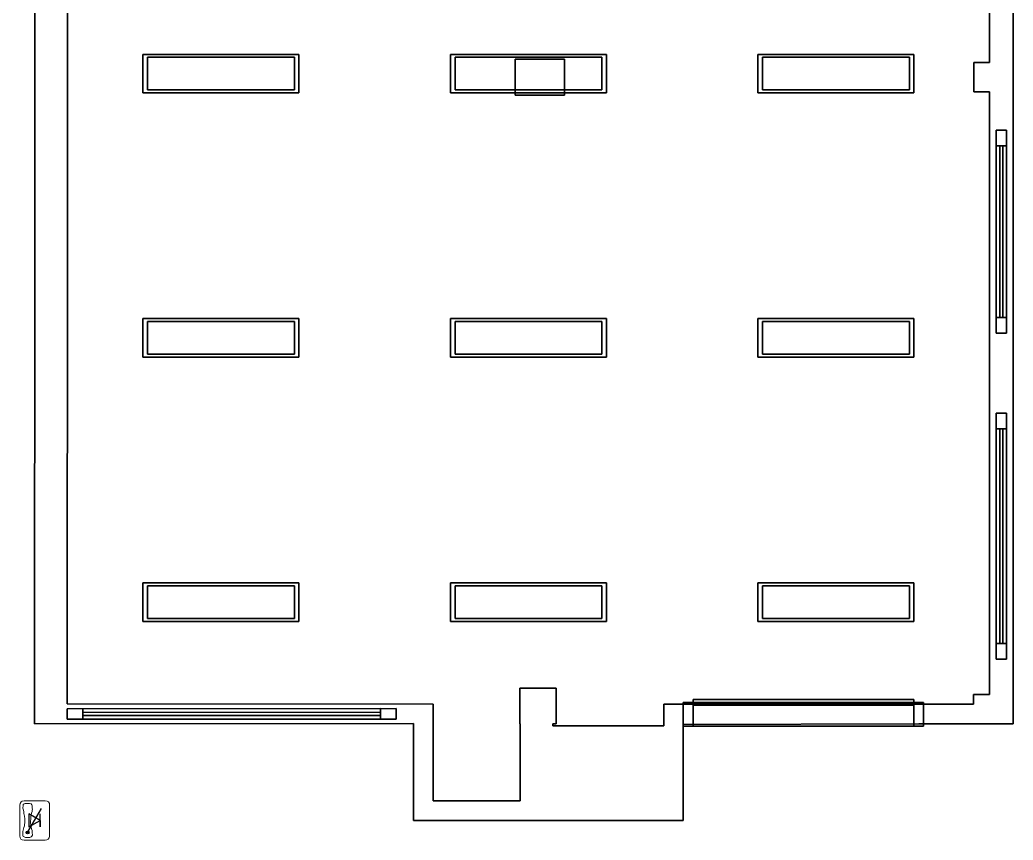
# Model space of a CAD drawing. Header units: metres. Extents: x -0.1 to 64.1, y -0.2 to 39.7.
# Drawn here: x -0.11 to 7.5, y -0.15 to 6.14 of the extents above; entities that cross this region are included whole.
import ezdxf

# ---------------------------------------------------------------- set-up
doc = ezdxf.new("R2010")
doc.units = ezdxf.units.M
doc.header["$LTSCALE"] = 0.2
doc.linetypes.add('ACAD_ISO02W100', pattern=[15, 12, -3])
for name, color, linetype in [('Comunicacion', 1, 'Continuous'), ('conexiones', 7, 'ACAD_ISO02W100'), ('Fases', 7, 'Continuous')]:
    doc.layers.add(name, color=color, linetype=linetype)
for name, color, linetype, true_color in [('DLX_APERT', 7, 'Continuous', 0x969696), ('DLX_CONT', 7, 'Continuous', 0x969696), ('DLX_LUM', 7, 'Continuous', 0xffd400), ('DLX_ROOF', 7, 'Continuous', 0x7f7f7f)]:
    doc.layers.add(name, color=color, linetype=linetype, true_color=true_color)
doc.layers.add('Muebles', color=9, linetype='Continuous', lineweight=5)

# ---------------------------------------------------------------- blocks, each defined once
blk = doc.blocks.new('Fase')
at = {"layer": 'Fases'}
blk.add_line((-0.0535, -0.0922), (0.0535, 0.0922), dxfattribs=at)
blk = doc.blocks.new('Neutro')
at = {"layer": 'Fases'}
h = blk.add_hatch(dxfattribs=at)
h.set_pattern_fill('ANGLE', color=256)
h.set_pattern_definition([(0, (-26.865, -1.6355), (0, 6.985), [5.08, -1.905]), (90, (-26.865, -1.6355), (-6.985, 4e-16), [5.08, -1.905])])
h.paths.add_polyline_path([(-0.0645, -0.0922, 1), (-0.0424, -0.0922, 1)])
blk.add_circle((-0.0535, -0.0922), 0.0111, dxfattribs=at)
blk.add_blockref('Fase', (0, 0), dxfattribs=at)
blk = doc.blocks.new('Tierra')
at = {"layer": 'Fases'}
for p, q in [((-0.0535, -0.0922), (0.0535, 0.0922)), ((-0.0582, -0.0922), (-0.0487, -0.0922))]:
    blk.add_line(p, q, dxfattribs=at)
blk = doc.blocks.new('telefono')
at = {"layer": 'Muebles', "linetype": 'Continuous'}
for p, q in [((-0.1107, 0.1309), (-0.1127, 0.118)), ((-0.1127, 0.118), (-0.1124, -0.118)), ((-0.1037, 0.1415), (-0.1107, 0.1309)), ((-0.0942, 0.149), (-0.1037, 0.1415)), ((-0.0798, 0.1501), (-0.0942, 0.149)), ((-0.0888, 0.093), (-0.0886, 0.1146)), ((-0.0879, 0.0865), (-0.0888, 0.093)), ((-0.0886, 0.1146), (-0.0871, 0.1219)), ((-0.086, 0.0778), (-0.0879, 0.0865)), ((-0.0871, 0.1219), (-0.0808, 0.1268)), ((-0.0833, 0.0666), (-0.086, 0.0778)), ((-0.0808, 0.1268), (-0.0713, 0.1303)), ((0.0807, 0.1502), (-0.0798, 0.1501)), ((-0.0798, 0.1501), (-0.0798, 0.1501)), ((-0.0713, 0.1303), (-0.0552, 0.1307)), ((-0.0552, 0.1307), (-0.04, 0.1295)), ((-0.04, 0.1295), (-0.027, 0.1274)), ((-0.027, 0.1274), (-0.0205, 0.1203)), ((-0.0205, 0.1203), (-0.0179, 0.1132)), ((-0.0186, 0.0778), (-0.0192, 0.0682)), ((-0.0164, 0.0867), (-0.0186, 0.0778)), ((-0.0179, 0.1132), (-0.0174, 0.0931)), ((-0.0174, 0.0931), (-0.0174, 0.0931)), ((-0.0174, 0.0931), (-0.0164, 0.0867)), ((0.0953, 0.1473), (0.0807, 0.1502)), ((0.1066, 0.142), (0.0953, 0.1473)), ((0.1133, 0.1309), (0.1066, 0.142)), ((0.1145, 0.1165), (0.1133, 0.1309)), ((0.1148, -0.1195), (0.1145, 0.1165)), ((-0.0814, 0.0537), (-0.0833, 0.0666)), ((-0.0787, 0.0426), (-0.0814, 0.0537)), ((-0.0769, 0.0338), (-0.0787, 0.0426)), ((-0.0767, 0.0258), (-0.0769, 0.0338)), ((-0.0757, 0.0194), (-0.0767, 0.0258)), ((-0.075, -0.0127), (-0.0757, 0.0194)), ((-0.0299, 0.0157), (-0.0301, -0.0099)), ((-0.0284, 0.023), (-0.0299, 0.0157)), ((-0.0279, 0.0326), (-0.0284, 0.023)), ((-0.025, 0.0431), (-0.0279, 0.0326)), ((-0.0228, 0.056), (-0.025, 0.0431)), ((-0.0192, 0.0682), (-0.0228, 0.056)), ((-0.0891, -0.0853), (-0.0862, -0.0748)), ((-0.0862, -0.0748), (-0.0857, -0.0651)), ((-0.0857, -0.0651), (-0.0819, -0.053)), ((-0.0819, -0.053), (-0.0783, -0.0409)), ((-0.0783, -0.0409), (-0.0769, -0.0296)), ((-0.0769, -0.0296), (-0.0748, -0.0207)), ((-0.0748, -0.0207), (-0.075, -0.0127)), ((-0.0301, -0.0099), (-0.0306, -0.0196)), ((-0.0306, -0.0196), (-0.0296, -0.03)), ((-0.0296, -0.03), (-0.0284, -0.0404)), ((-0.0284, -0.0404), (-0.0258, -0.0516)), ((-0.0258, -0.0516), (-0.0239, -0.0644)), ((-0.0239, -0.0644), (-0.0196, -0.0763)), ((-0.1124, -0.118), (-0.1112, -0.1324)), ((-0.1112, -0.1324), (-0.1062, -0.1427)), ((-0.1062, -0.1427), (-0.0956, -0.1497)), ((-0.0956, -0.1497), (-0.0803, -0.1509)), ((-0.0903, -0.1046), (-0.089, -0.0933)), ((-0.0893, -0.115), (-0.0903, -0.1046)), ((-0.0866, -0.1222), (-0.0893, -0.115)), ((-0.089, -0.0933), (-0.0891, -0.0853)), ((-0.0809, -0.1268), (-0.0866, -0.1222)), ((-0.0688, -0.1306), (-0.0809, -0.1268)), ((-0.0803, -0.1509), (0.0803, -0.1509)), ((-0.0535, -0.1318), (-0.0688, -0.1306)), ((-0.0374, -0.1314), (-0.0535, -0.1318)), ((-0.0271, -0.1263), (-0.0374, -0.1314)), ((-0.0208, -0.1213), (-0.0271, -0.1263)), ((-0.017, -0.1132), (-0.0208, -0.1213)), ((-0.0196, -0.0763), (-0.0177, -0.0851)), ((-0.0177, -0.0851), (-0.0175, -0.0931)), ((-0.0175, -0.0931), (-0.017, -0.1132)), ((0.0803, -0.1509), (0.0947, -0.1497)), ((0.0947, -0.1497), (0.105, -0.1446)), ((0.105, -0.1446), (0.112, -0.134)), ((0.112, -0.134), (0.1148, -0.1195))]:
    blk.add_line(p, q, dxfattribs=at)
blk = doc.blocks.new('Datos')
at = {"layer": 'Comunicacion'}
for p, q in [((-0.0433, 0.05), (-0.0433, -0.05)), ((0.0433, 0), (-0.0433, 0.05)), ((-0.0433, 0.05), (-0.0433, -0.05)), ((-0.0433, -0.05), (0.0433, 0)), ((0.0433, -0.05), (0.0433, 0.05)), ((0.0433, 0), (0.0433, -0.05)), ((0.0433, -0.05), (0.0433, -0.05))]:
    blk.add_line(p, q, dxfattribs=at)

msp = doc.modelspace()

# ---------------------------------------------------------------- linework, layer by layer
at = {"layer": 'DLX_APERT'}
for points in [[(7.4467, 5.2901, 0), (7.3667, 5.2901, 0)], [(7.3667, 5.2901, 0), (7.3667, 3.7348, 0)], [(7.4467, 5.2901, 0), (7.3667, 5.2901, 0)], [(7.3667, 5.2901, 0), (7.3667, 5.2901, 0)], [(7.3667, 5.2901, 0), (7.4467, 5.2901, 0)], [(7.3667, 3.7348, 0), (7.3667, 5.2901, 0)], [(7.3667, 5.2901, 0), (7.4467, 5.2901, 0)], [(7.3667, 3.7348, 0), (7.3667, 5.2901, 0)], [(7.3667, 5.2901, 0), (7.3667, 5.2901, 0)], [(7.3667, 5.2901, 0), (7.3667, 3.7348, 0)], [(7.4467, 3.7348, 0), (7.4467, 5.2901, 0)], [(7.4467, 5.2901, 0), (7.4467, 5.2901, 0)], [(7.4467, 5.2901, 0), (7.4467, 3.7348, 0)], [(7.4467, 3.7348, 0), (7.4467, 5.2901, 0)], [(7.4467, 5.2901, 0), (7.4467, 5.2901, 0)], [(7.4467, 5.2901, 0), (7.4467, 3.7348, 0)], [(7.3667, 3.8548, 0), (7.3667, 5.1701, 0)], [(7.3667, 5.1701, 0), (7.3667, 5.1701, 0)], [(7.3667, 5.1701, 0), (7.3667, 3.8548, 0)], [(7.3667, 3.8548, 0), (7.3667, 5.1701, 0)], [(7.3667, 5.1701, 0), (7.3942, 5.1701, 0)], [(7.3942, 5.1701, 0), (7.3667, 5.1701, 0)], [(7.3667, 5.1701, 0), (7.3667, 5.1701, 0)], [(7.3667, 5.1701, 0), (7.3942, 5.1701, 0)], [(7.3942, 5.1701, 0), (7.3667, 5.1701, 0)], [(7.3667, 5.1701, 0), (7.3667, 3.8548, 0)], [(7.3942, 5.1701, 0), (7.3942, 3.8548, 0)], [(7.3942, 3.8548, 0), (7.3942, 5.1701, 0)], [(7.3942, 5.1701, 0), (7.4192, 5.1701, 0)], [(7.3942, 5.1701, 0), (7.3942, 5.1701, 0)], [(7.3942, 5.1701, 0), (7.3942, 5.1701, 0)], [(7.3942, 5.1701, 0), (7.4192, 5.1701, 0)], [(7.4192, 5.1701, 0), (7.3942, 5.1701, 0)], [(7.3942, 3.8548, 0), (7.3942, 5.1701, 0)], [(7.3942, 5.1701, 0), (7.3942, 3.8548, 0)], [(7.4192, 5.1701, 0), (7.3942, 5.1701, 0)], [(7.4192, 5.1701, 0), (7.3942, 5.1701, 0)], [(7.3942, 5.1701, 0), (7.3942, 3.8548, 0)], [(7.3942, 3.8548, 0), (7.3942, 5.1701, 0)], [(7.3942, 5.1701, 0), (7.3942, 5.1701, 0)], [(7.3942, 5.1701, 0), (7.3942, 3.8548, 0)], [(7.4192, 5.1701, 0), (7.3942, 5.1701, 0)], [(7.3942, 5.1701, 0), (7.3942, 5.1701, 0)], [(7.3942, 5.1701, 0), (7.4192, 5.1701, 0)], [(7.3942, 3.8548, 0), (7.3942, 5.1701, 0)], [(7.3942, 5.1701, 0), (7.4192, 5.1701, 0)], [(7.4192, 3.8548, 0), (7.4192, 5.1701, 0)], [(7.4192, 5.1701, 0), (7.4467, 5.1701, 0)], [(7.4192, 5.1701, 0), (7.4192, 5.1701, 0)], [(7.4192, 5.1701, 0), (7.4467, 5.1701, 0)], [(7.4467, 5.1701, 0), (7.4192, 5.1701, 0)], [(7.4192, 5.1701, 0), (7.4192, 3.8548, 0)], [(7.4467, 5.1701, 0), (7.4192, 5.1701, 0)], [(7.4192, 5.1701, 0), (7.4192, 3.8548, 0)], [(7.4192, 5.1701, 0), (7.4192, 5.1701, 0)], [(7.4192, 3.8548, 0), (7.4192, 5.1701, 0)], [(7.4192, 3.8548, 0), (7.4192, 5.1701, 0)], [(7.4192, 5.1701, 0), (7.4192, 5.1701, 0)], [(7.4192, 5.1701, 0), (7.4192, 3.8548, 0)], [(7.4192, 3.8548, 0), (7.4192, 5.1701, 0)], [(7.4192, 5.1701, 0), (7.4192, 5.1701, 0)], [(7.4192, 5.1701, 0), (7.4192, 3.8548, 0)], [(7.4467, 3.8548, 0), (7.4467, 5.1701, 0)], [(7.4467, 5.1701, 0), (7.4467, 5.1701, 0)], [(7.4467, 5.1701, 0), (7.4467, 3.8548, 0)], [(7.4467, 5.1701, 0), (7.4467, 3.8548, 0)], [(7.4467, 5.1701, 0), (7.4467, 5.1701, 0)], [(7.4467, 3.8548, 0), (7.4467, 5.1701, 0)], [(7.3667, 3.8548, 0), (7.3667, 3.8548, 0)], [(7.3942, 3.8548, 0), (7.3667, 3.8548, 0)], [(7.3667, 3.8548, 0), (7.3942, 3.8548, 0)], [(7.3942, 3.8548, 0), (7.3667, 3.8548, 0)], [(7.3667, 3.8548, 0), (7.3667, 3.8548, 0)], [(7.3667, 3.8548, 0), (7.3942, 3.8548, 0)], [(7.4192, 3.8548, 0), (7.3942, 3.8548, 0)], [(7.3942, 3.8548, 0), (7.4192, 3.8548, 0)], [(7.3942, 3.8548, 0), (7.3942, 3.8548, 0)], [(7.3942, 3.8548, 0), (7.3942, 3.8548, 0)], [(7.3942, 3.8548, 0), (7.4192, 3.8548, 0)], [(7.4192, 3.8548, 0), (7.3942, 3.8548, 0)], [(7.3942, 3.8548, 0), (7.4192, 3.8548, 0)], [(7.3942, 3.8548, 0), (7.3942, 3.8548, 0)], [(7.4192, 3.8548, 0), (7.3942, 3.8548, 0)], [(7.4192, 3.8548, 0), (7.3942, 3.8548, 0)], [(7.3942, 3.8548, 0), (7.3942, 3.8548, 0)], [(7.3942, 3.8548, 0), (7.4192, 3.8548, 0)], [(7.4467, 3.8548, 0), (7.4192, 3.8548, 0)], [(7.4192, 3.8548, 0), (7.4192, 3.8548, 0)], [(7.4192, 3.8548, 0), (7.4467, 3.8548, 0)], [(7.4467, 3.8548, 0), (7.4192, 3.8548, 0)], [(7.4192, 3.8548, 0), (7.4467, 3.8548, 0)], [(7.4192, 3.8548, 0), (7.4192, 3.8548, 0)], [(7.4192, 3.8548, 0), (7.4192, 3.8548, 0)], [(7.4192, 3.8548, 0), (7.4192, 3.8548, 0)], [(7.4467, 3.8548, 0), (7.4467, 3.8548, 0)], [(7.4467, 3.8548, 0), (7.4467, 3.8548, 0)], [(7.3667, 3.7348, 0), (7.4467, 3.7348, 0)], [(7.4467, 3.7348, 0), (7.3667, 3.7348, 0)], [(7.4467, 3.7348, 0), (7.3667, 3.7348, 0)], [(7.3667, 3.7348, 0), (7.3667, 3.7348, 0)], [(7.3667, 3.7348, 0), (7.4467, 3.7348, 0)], [(7.3667, 3.7348, 0), (7.3667, 3.7348, 0)], [(7.4467, 3.7348, 0), (7.4467, 3.7348, 0)], [(7.4467, 3.7348, 0), (7.4467, 3.7348, 0)], [(7.4468, 3.1224, 0), (7.3668, 3.1224, 0)], [(7.3668, 3.1224, 0), (7.3668, 1.2372, 0)], [(7.4468, 3.1224, 0), (7.3668, 3.1224, 0)], [(7.3668, 3.1224, 0), (7.3668, 3.1224, 0)], [(7.3668, 3.1224, 0), (7.4468, 3.1224, 0)], [(7.3668, 1.2372, 0), (7.3668, 3.1224, 0)], [(7.3668, 3.1224, 0), (7.4468, 3.1224, 0)], [(7.3668, 1.2372, 0), (7.3668, 3.1224, 0)], [(7.3668, 3.1224, 0), (7.3668, 3.1224, 0)], [(7.3668, 3.1224, 0), (7.3668, 1.2372, 0)], [(7.4468, 1.2372, 0), (7.4468, 3.1224, 0)], [(7.4468, 3.1224, 0), (7.4468, 3.1224, 0)], [(7.4468, 3.1224, 0), (7.4468, 1.2372, 0)], [(7.4468, 1.2372, 0), (7.4468, 3.1224, 0)], [(7.4468, 3.1224, 0), (7.4468, 3.1224, 0)], [(7.4468, 3.1224, 0), (7.4468, 1.2372, 0)], [(7.3668, 1.3572, 0), (7.3668, 3.0024, 0)], [(7.3668, 3.0024, 0), (7.3668, 3.0024, 0)], [(7.3668, 3.0024, 0), (7.3668, 1.3572, 0)], [(7.3668, 1.3572, 0), (7.3668, 3.0024, 0)], [(7.3668, 3.0024, 0), (7.3943, 3.0024, 0)], [(7.3943, 3.0024, 0), (7.3668, 3.0024, 0)], [(7.3668, 3.0024, 0), (7.3668, 3.0024, 0)], [(7.3668, 3.0024, 0), (7.3943, 3.0024, 0)], [(7.3943, 3.0024, 0), (7.3668, 3.0024, 0)], [(7.3668, 3.0024, 0), (7.3668, 1.3572, 0)], [(7.3943, 3.0024, 0), (7.3943, 1.3572, 0)], [(7.3943, 1.3572, 0), (7.3943, 3.0024, 0)], [(7.3943, 3.0024, 0), (7.4193, 3.0024, 0)], [(7.3943, 3.0024, 0), (7.3943, 3.0024, 0)], [(7.3943, 3.0024, 0), (7.3943, 3.0024, 0)], [(7.3943, 3.0024, 0), (7.4193, 3.0024, 0)], [(7.4193, 3.0024, 0), (7.3943, 3.0024, 0)], [(7.3943, 1.3572, 0), (7.3943, 3.0024, 0)], [(7.3943, 3.0024, 0), (7.3943, 1.3572, 0)], [(7.4193, 3.0024, 0), (7.3943, 3.0024, 0)], [(7.4193, 3.0024, 0), (7.3943, 3.0024, 0)], [(7.3943, 3.0024, 0), (7.3943, 1.3572, 0)], [(7.3943, 1.3572, 0), (7.3943, 3.0024, 0)], [(7.3943, 3.0024, 0), (7.3943, 3.0024, 0)], [(7.3943, 3.0024, 0), (7.3943, 1.3572, 0)], [(7.4193, 3.0024, 0), (7.3943, 3.0024, 0)], [(7.3943, 3.0024, 0), (7.3943, 3.0024, 0)], [(7.3943, 3.0024, 0), (7.4193, 3.0024, 0)], [(7.3943, 1.3572, 0), (7.3943, 3.0024, 0)], [(7.3943, 3.0024, 0), (7.4193, 3.0024, 0)], [(7.4193, 1.3572, 0), (7.4193, 3.0024, 0)], [(7.4193, 3.0024, 0), (7.4468, 3.0024, 0)], [(7.4193, 3.0024, 0), (7.4193, 3.0024, 0)], [(7.4193, 3.0024, 0), (7.4468, 3.0024, 0)], [(7.4468, 3.0024, 0), (7.4193, 3.0024, 0)], [(7.4193, 3.0024, 0), (7.4193, 1.3572, 0)], [(7.4468, 3.0024, 0), (7.4193, 3.0024, 0)], [(7.4193, 3.0024, 0), (7.4193, 1.3572, 0)], [(7.4193, 3.0024, 0), (7.4193, 3.0024, 0)], [(7.4193, 1.3572, 0), (7.4193, 3.0024, 0)], [(7.4193, 1.3572, 0), (7.4193, 3.0024, 0)], [(7.4193, 3.0024, 0), (7.4193, 3.0024, 0)], [(7.4193, 3.0024, 0), (7.4193, 1.3572, 0)], [(7.4193, 1.3572, 0), (7.4193, 3.0024, 0)], [(7.4193, 3.0024, 0), (7.4193, 3.0024, 0)], [(7.4193, 3.0024, 0), (7.4193, 1.3572, 0)], [(7.4468, 1.3572, 0), (7.4468, 3.0024, 0)], [(7.4468, 3.0024, 0), (7.4468, 3.0024, 0)], [(7.4468, 3.0024, 0), (7.4468, 1.3572, 0)], [(7.4468, 3.0024, 0), (7.4468, 1.3572, 0)], [(7.4468, 3.0024, 0), (7.4468, 3.0024, 0)], [(7.4468, 1.3572, 0), (7.4468, 3.0024, 0)], [(7.3668, 1.3572, 0), (7.3668, 1.3572, 0)], [(7.3943, 1.3572, 0), (7.3668, 1.3572, 0)], [(7.3668, 1.3572, 0), (7.3943, 1.3572, 0)], [(7.3943, 1.3572, 0), (7.3668, 1.3572, 0)], [(7.3668, 1.3572, 0), (7.3668, 1.3572, 0)], [(7.3668, 1.3572, 0), (7.3943, 1.3572, 0)], [(7.4193, 1.3572, 0), (7.3943, 1.3572, 0)], [(7.3943, 1.3572, 0), (7.4193, 1.3572, 0)], [(7.3943, 1.3572, 0), (7.3943, 1.3572, 0)], [(7.3943, 1.3572, 0), (7.3943, 1.3572, 0)], [(7.3943, 1.3572, 0), (7.4193, 1.3572, 0)], [(7.4193, 1.3572, 0), (7.3943, 1.3572, 0)], [(7.3943, 1.3572, 0), (7.4193, 1.3572, 0)], [(7.3943, 1.3572, 0), (7.3943, 1.3572, 0)], [(7.4193, 1.3572, 0), (7.3943, 1.3572, 0)], [(7.4193, 1.3572, 0), (7.3943, 1.3572, 0)], [(7.3943, 1.3572, 0), (7.3943, 1.3572, 0)], [(7.3943, 1.3572, 0), (7.4193, 1.3572, 0)], [(7.4468, 1.3572, 0), (7.4193, 1.3572, 0)], [(7.4193, 1.3572, 0), (7.4193, 1.3572, 0)], [(7.4193, 1.3572, 0), (7.4468, 1.3572, 0)], [(7.4468, 1.3572, 0), (7.4193, 1.3572, 0)], [(7.4193, 1.3572, 0), (7.4468, 1.3572, 0)], [(7.4193, 1.3572, 0), (7.4193, 1.3572, 0)], [(7.4193, 1.3572, 0), (7.4193, 1.3572, 0)], [(7.4193, 1.3572, 0), (7.4193, 1.3572, 0)], [(7.4468, 1.3572, 0), (7.4468, 1.3572, 0)], [(7.4468, 1.3572, 0), (7.4468, 1.3572, 0)], [(7.3668, 1.2372, 0), (7.4468, 1.2372, 0)], [(7.4468, 1.2372, 0), (7.3668, 1.2372, 0)], [(7.4468, 1.2372, 0), (7.3668, 1.2372, 0)], [(7.3668, 1.2372, 0), (7.3668, 1.2372, 0)], [(7.3668, 1.2372, 0), (7.4468, 1.2372, 0)], [(7.3668, 1.2372, 0), (7.3668, 1.2372, 0)], [(7.4468, 1.2372, 0), (7.4468, 1.2372, 0)], [(7.4468, 1.2372, 0), (7.4468, 1.2372, 0)], [(6.7355, 0.9276, 0), (5.0447, 0.9275, 0)], [(6.7355, 0.9276, 0), (5.0447, 0.9275, 0)], [(5.0447, 0.9275, 0), (6.7355, 0.9276, 0)], [(5.0447, 0.9275, 0), (6.7355, 0.9276, 0)], [(5.0447, 0.9275, 0), (5.0447, 0.905, 0)], [(5.0447, 0.9275, 0), (5.0447, 0.9275, 0)], [(5.0447, 0.905, 0), (5.0447, 0.9275, 0)], [(5.0447, 0.9275, 0), (5.0447, 0.9275, 0)], [(5.0447, 0.9275, 0), (5.0447, 0.905, 0)], [(5.0447, 0.905, 0), (5.0447, 0.9275, 0)], [(6.7355, 0.9051, 0), (6.7355, 0.9276, 0)], [(6.7355, 0.9051, 0), (6.7355, 0.9276, 0)], [(6.7355, 0.9276, 0), (6.7355, 0.9276, 0)], [(6.7355, 0.9276, 0), (6.7355, 0.9051, 0)], [(6.7355, 0.9276, 0), (6.7355, 0.9276, 0)], [(6.7355, 0.9276, 0), (6.7355, 0.9051, 0)], [(2.7709, 0.8571, 0), (0.2501, 0.8559, 0)], [(0.2501, 0.8559, 0), (2.7709, 0.8571, 0)], [(0.2501, 0.8559, 0), (2.7709, 0.8571, 0)], [(2.7709, 0.8571, 0), (0.2501, 0.8559, 0)], [(0.2501, 0.8559, 0), (0.2501, 0.7759, 0)], [(0.2501, 0.7759, 0), (0.2501, 0.8559, 0)], [(0.2501, 0.7759, 0), (0.2501, 0.8559, 0)], [(0.2501, 0.8559, 0), (0.2501, 0.8559, 0)], [(0.2501, 0.8559, 0), (0.2501, 0.7759, 0)], [(0.2501, 0.8559, 0), (0.2501, 0.8559, 0)], [(0.3701, 0.856, 0), (2.6509, 0.8571, 0)], [(2.6509, 0.8571, 0), (0.3701, 0.856, 0)], [(0.3701, 0.856, 0), (2.6509, 0.8571, 0)], [(2.6509, 0.8571, 0), (0.3701, 0.856, 0)], [(0.3701, 0.856, 0), (0.3701, 0.856, 0)], [(0.3701, 0.8285, 0), (0.3701, 0.856, 0)], [(0.3701, 0.856, 0), (0.3701, 0.8285, 0)], [(0.3701, 0.8285, 0), (0.3701, 0.856, 0)], [(0.3701, 0.856, 0), (0.3701, 0.856, 0)], [(0.3701, 0.856, 0), (0.3701, 0.8285, 0)], [(2.6509, 0.8571, 0), (2.6509, 0.8571, 0)], [(2.6509, 0.8571, 0), (2.6509, 0.8296, 0)], [(2.6509, 0.8296, 0), (2.6509, 0.8571, 0)], [(2.6509, 0.8571, 0), (2.6509, 0.8571, 0)], [(2.6509, 0.8571, 0), (2.6509, 0.8296, 0)], [(2.6509, 0.8296, 0), (2.6509, 0.8571, 0)], [(2.7709, 0.7771, 0), (2.7709, 0.8571, 0)], [(2.7709, 0.7771, 0), (2.7709, 0.8571, 0)], [(2.7709, 0.8571, 0), (2.7709, 0.8571, 0)], [(2.7709, 0.8571, 0), (2.7709, 0.7771, 0)], [(2.7709, 0.8571, 0), (2.7709, 0.7771, 0)], [(2.7709, 0.8571, 0), (2.7709, 0.8571, 0)], [(6.8105, 0.9051, 0), (4.9697, 0.905, 0)], [(4.9697, 0.905, 0), (6.8105, 0.9051, 0)], [(4.9697, 0.905, 0), (4.9697, 0.7233, 0)], [(4.9697, 0.905, 0), (4.9697, 0.905, 0)], [(4.9697, 0.905, 0), (4.9697, 0.7233, 0)], [(4.9697, 0.7233, 0), (4.9697, 0.905, 0)], [(4.9697, 0.7233, 0), (4.9697, 0.905, 0)], [(4.9697, 0.905, 0), (5.0447, 0.905, 0)], [(5.0447, 0.905, 0), (4.9697, 0.905, 0)], [(4.9697, 0.905, 0), (4.9697, 0.905, 0)], [(6.7355, 0.9051, 0), (5.0447, 0.905, 0)], [(5.0447, 0.905, 0), (6.7355, 0.9051, 0)], [(5.0447, 0.905, 0), (6.7355, 0.9051, 0)], [(6.7355, 0.9051, 0), (5.0447, 0.905, 0)], [(5.0447, 0.905, 0), (5.0447, 0.8825, 0)], [(5.0447, 0.905, 0), (5.0447, 0.905, 0)], [(5.0447, 0.8825, 0), (5.0447, 0.905, 0)], [(5.0447, 0.8825, 0), (5.0447, 0.905, 0)], [(5.0447, 0.905, 0), (5.0447, 0.905, 0)], [(5.0447, 0.905, 0), (5.0447, 0.8825, 0)], [(5.0447, 0.905, 0), (5.0447, 0.905, 0)], [(5.0447, 0.8825, 0), (5.0447, 0.905, 0)], [(5.0447, 0.905, 0), (5.0447, 0.8825, 0)], [(5.0447, 0.905, 0), (5.0447, 0.905, 0)], [(5.0447, 0.905, 0), (5.0447, 0.8825, 0)], [(5.0447, 0.8825, 0), (5.0447, 0.905, 0)], [(5.0447, 0.8825, 0), (6.7355, 0.8826, 0)], [(6.7355, 0.8826, 0), (5.0447, 0.8825, 0)], [(6.7355, 0.8826, 0), (5.0447, 0.8825, 0)], [(6.7355, 0.8826, 0), (5.0447, 0.8825, 0)], [(5.0447, 0.8825, 0), (6.7355, 0.8826, 0)], [(5.0447, 0.8825, 0), (6.7355, 0.8826, 0)], [(5.0447, 0.8825, 0), (5.0447, 0.7233, 0)], [(5.0447, 0.7233, 0), (5.0447, 0.8825, 0)], [(5.0447, 0.8825, 0), (5.0447, 0.8825, 0)], [(5.0447, 0.8825, 0), (5.0447, 0.7233, 0)], [(5.0447, 0.7233, 0), (5.0447, 0.8825, 0)], [(5.0447, 0.8825, 0), (5.0447, 0.8825, 0)], [(5.0447, 0.8825, 0), (5.0447, 0.8825, 0)], [(5.0447, 0.8825, 0), (5.0447, 0.8825, 0)], [(6.7355, 0.8826, 0), (6.7355, 0.9051, 0)], [(6.7355, 0.9051, 0), (6.8105, 0.9051, 0)], [(6.7355, 0.9051, 0), (6.7355, 0.9051, 0)], [(6.8105, 0.9051, 0), (6.7355, 0.9051, 0)], [(6.7355, 0.9051, 0), (6.7355, 0.8826, 0)], [(6.7355, 0.8826, 0), (6.7355, 0.9051, 0)], [(6.7355, 0.9051, 0), (6.7355, 0.9051, 0)], [(6.7355, 0.9051, 0), (6.7355, 0.8826, 0)], [(6.7355, 0.9051, 0), (6.7355, 0.9051, 0)], [(6.7355, 0.9051, 0), (6.7355, 0.8826, 0)], [(6.7355, 0.9051, 0), (6.7355, 0.9051, 0)], [(6.7355, 0.9051, 0), (6.7355, 0.8826, 0)], [(6.7355, 0.8826, 0), (6.7355, 0.9051, 0)], [(6.7355, 0.8826, 0), (6.7355, 0.9051, 0)], [(6.7355, 0.7234, 0), (6.7355, 0.8826, 0)], [(6.7355, 0.8826, 0), (6.7355, 0.7234, 0)], [(6.7355, 0.8826, 0), (6.7355, 0.8826, 0)], [(6.7355, 0.8826, 0), (6.7355, 0.7234, 0)], [(6.7355, 0.7234, 0), (6.7355, 0.8826, 0)], [(6.7355, 0.8826, 0), (6.7355, 0.8826, 0)], [(6.7355, 0.8826, 0), (6.7355, 0.8826, 0)], [(6.7355, 0.8826, 0), (6.7355, 0.8826, 0)], [(6.8105, 0.7234, 0), (6.8105, 0.9051, 0)], [(6.8105, 0.9051, 0), (6.8105, 0.9051, 0)], [(6.8105, 0.9051, 0), (6.8105, 0.7234, 0)], [(6.8105, 0.7234, 0), (6.8105, 0.9051, 0)], [(6.8105, 0.9051, 0), (6.8105, 0.7234, 0)], [(6.8105, 0.9051, 0), (6.8105, 0.9051, 0)], [(0.2501, 0.7759, 0), (2.7709, 0.7771, 0)], [(2.7709, 0.7771, 0), (0.2501, 0.7759, 0)], [(0.2501, 0.7759, 0), (2.7709, 0.7771, 0)], [(2.7709, 0.7771, 0), (0.2501, 0.7759, 0)], [(0.2501, 0.7759, 0), (0.2501, 0.7759, 0)], [(0.2501, 0.7759, 0), (0.2501, 0.7759, 0)], [(2.6509, 0.8296, 0), (0.3701, 0.8285, 0)], [(0.3701, 0.8285, 0), (2.6509, 0.8296, 0)], [(0.3701, 0.8285, 0), (2.6509, 0.8296, 0)], [(2.6509, 0.8296, 0), (0.3701, 0.8285, 0)], [(2.6509, 0.8296, 0), (0.3701, 0.8285, 0)], [(0.3701, 0.8285, 0), (2.6509, 0.8296, 0)], [(2.6509, 0.8296, 0), (0.3701, 0.8285, 0)], [(0.3701, 0.8285, 0), (2.6509, 0.8296, 0)], [(0.3701, 0.8035, 0), (0.3701, 0.8285, 0)], [(0.3701, 0.8285, 0), (0.3701, 0.8035, 0)], [(0.3701, 0.8285, 0), (0.3701, 0.8285, 0)], [(0.3701, 0.8285, 0), (0.3701, 0.8285, 0)], [(0.3701, 0.8285, 0), (0.3701, 0.8035, 0)], [(0.3701, 0.8035, 0), (0.3701, 0.8285, 0)], [(0.3701, 0.8285, 0), (0.3701, 0.8035, 0)], [(0.3701, 0.8285, 0), (0.3701, 0.8285, 0)], [(0.3701, 0.8035, 0), (0.3701, 0.8285, 0)], [(0.3701, 0.8285, 0), (0.3701, 0.8285, 0)], [(0.3701, 0.8285, 0), (0.3701, 0.8035, 0)], [(0.3701, 0.8035, 0), (0.3701, 0.8285, 0)], [(0.3701, 0.8035, 0), (2.6509, 0.8046, 0)], [(2.6509, 0.8046, 0), (0.3701, 0.8035, 0)], [(2.6509, 0.8046, 0), (0.3701, 0.8035, 0)], [(0.3701, 0.8035, 0), (2.6509, 0.8046, 0)], [(0.3701, 0.8035, 0), (2.6509, 0.8046, 0)], [(2.6509, 0.8046, 0), (0.3701, 0.8035, 0)], [(0.3701, 0.8035, 0), (2.6509, 0.8046, 0)], [(2.6509, 0.8046, 0), (0.3701, 0.8035, 0)], [(0.3701, 0.776, 0), (0.3701, 0.8035, 0)], [(0.3701, 0.8035, 0), (0.3701, 0.8035, 0)], [(0.3701, 0.8035, 0), (0.3701, 0.776, 0)], [(0.3701, 0.776, 0), (0.3701, 0.8035, 0)], [(0.3701, 0.8035, 0), (0.3701, 0.776, 0)], [(0.3701, 0.8035, 0), (0.3701, 0.8035, 0)], [(0.3701, 0.8035, 0), (0.3701, 0.8035, 0)], [(0.3701, 0.8035, 0), (0.3701, 0.8035, 0)], [(0.3701, 0.776, 0), (2.6509, 0.7771, 0)], [(2.6509, 0.7771, 0), (0.3701, 0.776, 0)], [(2.6509, 0.7771, 0), (0.3701, 0.776, 0)], [(0.3701, 0.776, 0), (2.6509, 0.7771, 0)], [(0.3701, 0.776, 0), (0.3701, 0.776, 0)], [(0.3701, 0.776, 0), (0.3701, 0.776, 0)], [(2.6509, 0.8296, 0), (2.6509, 0.8046, 0)], [(2.6509, 0.8296, 0), (2.6509, 0.8296, 0)], [(2.6509, 0.8296, 0), (2.6509, 0.8296, 0)], [(2.6509, 0.8296, 0), (2.6509, 0.8046, 0)], [(2.6509, 0.8046, 0), (2.6509, 0.8296, 0)], [(2.6509, 0.8046, 0), (2.6509, 0.8296, 0)], [(2.6509, 0.8046, 0), (2.6509, 0.8296, 0)], [(2.6509, 0.8296, 0), (2.6509, 0.8296, 0)], [(2.6509, 0.8046, 0), (2.6509, 0.8296, 0)], [(2.6509, 0.8296, 0), (2.6509, 0.8296, 0)], [(2.6509, 0.8296, 0), (2.6509, 0.8046, 0)], [(2.6509, 0.8296, 0), (2.6509, 0.8046, 0)], [(2.6509, 0.8046, 0), (2.6509, 0.7771, 0)], [(2.6509, 0.8046, 0), (2.6509, 0.8046, 0)], [(2.6509, 0.8046, 0), (2.6509, 0.7771, 0)], [(2.6509, 0.7771, 0), (2.6509, 0.8046, 0)], [(2.6509, 0.7771, 0), (2.6509, 0.8046, 0)], [(2.6509, 0.8046, 0), (2.6509, 0.8046, 0)], [(2.6509, 0.8046, 0), (2.6509, 0.8046, 0)], [(2.6509, 0.8046, 0), (2.6509, 0.8046, 0)], [(2.6509, 0.7771, 0), (2.6509, 0.7771, 0)], [(2.6509, 0.7771, 0), (2.6509, 0.7771, 0)], [(2.7709, 0.7771, 0), (2.7709, 0.7771, 0)], [(2.7709, 0.7771, 0), (2.7709, 0.7771, 0)], [(4.9697, 0.7233, 0), (6.8105, 0.7234, 0)], [(6.8105, 0.7234, 0), (4.9697, 0.7233, 0)], [(4.9697, 0.7233, 0), (4.9697, 0.7233, 0)], [(5.0447, 0.7233, 0), (4.9697, 0.7233, 0)], [(4.9697, 0.7233, 0), (4.9697, 0.7233, 0)], [(4.9697, 0.7233, 0), (5.0447, 0.7233, 0)], [(5.0447, 0.7233, 0), (6.7355, 0.7234, 0)], [(6.7355, 0.7234, 0), (5.0447, 0.7233, 0)], [(5.0447, 0.7233, 0), (5.0447, 0.7233, 0)], [(5.0447, 0.7233, 0), (5.0447, 0.7233, 0)], [(6.8105, 0.7234, 0), (6.7355, 0.7234, 0)], [(6.7355, 0.7234, 0), (6.7355, 0.7234, 0)], [(6.7355, 0.7234, 0), (6.8105, 0.7234, 0)], [(6.7355, 0.7234, 0), (6.7355, 0.7234, 0)], [(6.8105, 0.7234, 0), (6.8105, 0.7234, 0)], [(6.8105, 0.7234, 0), (6.8105, 0.7234, 0)]]:
    msp.add_polyline3d(points, dxfattribs=at)
at = {"layer": 'DLX_CONT'}
for points in [[(7.4971, 0.7405, 0), (7.4971, 12.8643, 0)], [(7.3162, 5.8076, 0), (7.317, 12.6403, 0)], [(0.0055, 8.7283, 0), (0, 0.7405, 0)], [(0.2555, 8.5773, 0), (0.2501, 0.8931, 0)], [(3.6808, 5.8334, 0), (3.6808, 5.5576, 0)], [(3.6808, 5.5576, 0), (3.6808, 5.8334, 0)], [(3.6808, 5.8334, 0), (3.6808, 5.8334, 0)], [(4.0611, 5.8334, 0), (3.6808, 5.8334, 0)], [(3.6808, 5.8334, 0), (3.6808, 5.8334, 0)], [(3.6808, 5.8334, 0), (4.0611, 5.8334, 0)], [(3.6808, 5.5576, 0), (3.6808, 5.8334, 0)], [(3.6808, 5.8334, 0), (4.0611, 5.8334, 0)], [(3.6808, 5.8334, 0), (3.6808, 5.5576, 0)], [(4.0611, 5.8334, 0), (3.6808, 5.8334, 0)], [(4.0611, 5.5576, 0), (4.0611, 5.8334, 0)], [(4.0611, 5.8334, 0), (4.0611, 5.8334, 0)], [(4.0611, 5.8334, 0), (4.0611, 5.5576, 0)], [(4.0611, 5.8334, 0), (4.0611, 5.8334, 0)], [(4.0611, 5.8334, 0), (4.0611, 5.5576, 0)], [(4.0611, 5.5576, 0), (4.0611, 5.8334, 0)], [(7.195, 5.5836, 0), (7.195, 5.8076, 0)], [(7.195, 5.8076, 0), (7.3162, 5.8076, 0)], [(3.6808, 5.5576, 0), (3.6808, 5.5576, 0)], [(3.6808, 5.5576, 0), (4.0611, 5.5576, 0)], [(4.0611, 5.5576, 0), (3.6808, 5.5576, 0)], [(3.6808, 5.5576, 0), (3.6808, 5.5576, 0)], [(4.0611, 5.5576, 0), (3.6808, 5.5576, 0)], [(3.6808, 5.5576, 0), (4.0611, 5.5576, 0)], [(4.0611, 5.5576, 0), (4.0611, 5.5576, 0)], [(4.0611, 5.5576, 0), (4.0611, 5.5576, 0)], [(7.3162, 5.5836, 0), (7.195, 5.5836, 0)], [(7.3165, 0.9661, 0), (7.3162, 5.5836, 0)], [(3.7187, 0.74, 0), (3.7187, 1.014, 0)], [(3.7187, 1.014, 0), (3.9958, 1.014, 0)], [(3.9958, 1.014, 0), (3.9958, 0.74, 0)], [(7.194, 0.8901, 0), (7.194, 0.9661, 0)], [(7.194, 0.9661, 0), (7.3165, 0.9661, 0)], [(0.2501, 0.8931, 0), (3.0543, 0.8901, 0)], [(3.0543, 0.8901, 0), (3.0543, 0.1498, 0)], [(4.8197, 0.726, 0), (4.8197, 0.89, 0)], [(4.8197, 0.89, 0), (4.9697, 0.89, 0)], [(4.9697, 0.89, 0), (7.194, 0.8901, 0)], [(0, 0.7405, 0), (2.9043, 0.742, 0)], [(2.9043, 0.742, 0), (2.9043, 0, 0)], [(3.7209, 0.74, 0), (3.7187, 0.74, 0)], [(3.7209, 0.1498, 0), (3.7209, 0.74, 0)], [(3.9958, 0.74, 0), (3.9709, 0.74, 0)], [(3.9709, 0.74, 0), (3.9709, 0.7259, 0)], [(3.9709, 0.7259, 0), (4.8197, 0.726, 0)], [(4.9685, 0.7361, 0), (6.7738, 0.7405, 0)], [(4.9697, 0, 0), (4.9685, 0.7361, 0)], [(6.7738, 0.7405, 0), (7.4971, 0.7405, 0)], [(3.0543, 0.1498, 0), (3.7209, 0.1498, 0)], [(2.9043, 0, 0), (4.9697, 0, 0)]]:
    msp.add_polyline3d(points, dxfattribs=at)
at = {"layer": 'DLX_LUM'}
for points in [[(2.0253, 5.8708, 0), (0.8303, 5.8708, 0)], [(0.8303, 5.8708, 0), (0.8303, 5.8708, 0)], [(0.8303, 5.8708, 0), (2.0253, 5.8708, 0)], [(0.8303, 5.8708, 0), (0.8303, 5.5758, 0)], [(0.8303, 5.5758, 0), (0.8303, 5.8708, 0)], [(0.8303, 5.8708, 0), (0.8303, 5.8708, 0)], [(0.8303, 5.5758, 0), (0.8303, 5.8708, 0)], [(0.8303, 5.8708, 0), (2.0253, 5.8708, 0)], [(0.8303, 5.8708, 0), (0.8303, 5.5758, 0)], [(2.0253, 5.8708, 0), (0.8303, 5.8708, 0)], [(2.0253, 5.8708, 0), (2.0253, 5.8708, 0)], [(2.0253, 5.5758, 0), (2.0253, 5.8708, 0)], [(2.0253, 5.8708, 0), (2.0253, 5.8708, 0)], [(2.0253, 5.8708, 0), (2.0253, 5.5758, 0)], [(2.0253, 5.8708, 0), (2.0253, 5.5758, 0)], [(2.0253, 5.5758, 0), (2.0253, 5.8708, 0)], [(4.3811, 5.8709, 0), (3.1861, 5.8709, 0)], [(3.1861, 5.8709, 0), (3.1861, 5.8709, 0)], [(3.1861, 5.8709, 0), (4.3811, 5.8709, 0)], [(3.1861, 5.8709, 0), (3.1861, 5.5759, 0)], [(3.1861, 5.5759, 0), (3.1861, 5.8709, 0)], [(3.1861, 5.8709, 0), (3.1861, 5.8709, 0)], [(3.1861, 5.5759, 0), (3.1861, 5.8709, 0)], [(3.1861, 5.8709, 0), (4.3811, 5.8709, 0)], [(3.1861, 5.8709, 0), (3.1861, 5.5759, 0)], [(4.3811, 5.8709, 0), (3.1861, 5.8709, 0)], [(4.3811, 5.8709, 0), (4.3811, 5.8709, 0)], [(4.3811, 5.5759, 0), (4.3811, 5.8709, 0)], [(4.3811, 5.8709, 0), (4.3811, 5.8709, 0)], [(4.3811, 5.8709, 0), (4.3811, 5.5759, 0)], [(4.3811, 5.8709, 0), (4.3811, 5.5759, 0)], [(4.3811, 5.5759, 0), (4.3811, 5.8709, 0)], [(6.7369, 5.8711, 0), (5.5419, 5.871, 0)], [(5.5419, 5.871, 0), (6.7369, 5.8711, 0)], [(5.5419, 5.871, 0), (6.7369, 5.8711, 0)], [(6.7369, 5.8711, 0), (5.5419, 5.871, 0)], [(5.5419, 5.871, 0), (5.5419, 5.871, 0)], [(5.5419, 5.871, 0), (5.5419, 5.576, 0)], [(5.5419, 5.576, 0), (5.5419, 5.871, 0)], [(5.5419, 5.871, 0), (5.5419, 5.871, 0)], [(5.5419, 5.576, 0), (5.5419, 5.871, 0)], [(5.5419, 5.871, 0), (5.5419, 5.576, 0)], [(6.7369, 5.8711, 0), (6.7369, 5.8711, 0)], [(6.7369, 5.5761, 0), (6.7369, 5.8711, 0)], [(6.7369, 5.8711, 0), (6.7369, 5.8711, 0)], [(6.7369, 5.8711, 0), (6.7369, 5.5761, 0)], [(6.7369, 5.8711, 0), (6.7369, 5.5761, 0)], [(6.7369, 5.5761, 0), (6.7369, 5.8711, 0)], [(1.9903, 5.8483, 0), (0.8653, 5.8483, 0)], [(0.8653, 5.8483, 0), (0.8653, 5.5983, 0)], [(0.8653, 5.8483, 0), (1.9903, 5.8483, 0)], [(0.8653, 5.5983, 0), (0.8653, 5.8483, 0)], [(1.9903, 5.5983, 0), (1.9903, 5.8483, 0)], [(1.9903, 5.8483, 0), (1.9903, 5.5983, 0)], [(4.3461, 5.8484, 0), (3.2211, 5.8484, 0)], [(3.2211, 5.8484, 0), (3.2211, 5.5984, 0)], [(3.2211, 5.8484, 0), (4.3461, 5.8484, 0)], [(3.2211, 5.5984, 0), (3.2211, 5.8484, 0)], [(4.3461, 5.5984, 0), (4.3461, 5.8484, 0)], [(4.3461, 5.8484, 0), (4.3461, 5.5984, 0)], [(6.7019, 5.8486, 0), (5.5769, 5.8485, 0)], [(5.5769, 5.8485, 0), (6.7019, 5.8486, 0)], [(5.5769, 5.8485, 0), (5.5769, 5.5985, 0)], [(5.5769, 5.5985, 0), (5.5769, 5.8485, 0)], [(6.7019, 5.5986, 0), (6.7019, 5.8486, 0)], [(6.7019, 5.8486, 0), (6.7019, 5.5986, 0)], [(0.8303, 5.5758, 0), (0.8303, 5.5758, 0)], [(0.8303, 5.5758, 0), (2.0253, 5.5758, 0)], [(2.0253, 5.5758, 0), (0.8303, 5.5758, 0)], [(0.8303, 5.5758, 0), (0.8303, 5.5758, 0)], [(2.0253, 5.5758, 0), (0.8303, 5.5758, 0)], [(0.8303, 5.5758, 0), (2.0253, 5.5758, 0)], [(0.8653, 5.5983, 0), (1.9903, 5.5983, 0)], [(1.9903, 5.5983, 0), (0.8653, 5.5983, 0)], [(2.0253, 5.5758, 0), (2.0253, 5.5758, 0)], [(2.0253, 5.5758, 0), (2.0253, 5.5758, 0)], [(3.1861, 5.5759, 0), (3.1861, 5.5759, 0)], [(3.1861, 5.5759, 0), (4.3811, 5.5759, 0)], [(4.3811, 5.5759, 0), (3.1861, 5.5759, 0)], [(3.1861, 5.5759, 0), (3.1861, 5.5759, 0)], [(4.3811, 5.5759, 0), (3.1861, 5.5759, 0)], [(3.1861, 5.5759, 0), (4.3811, 5.5759, 0)], [(3.2211, 5.5984, 0), (4.3461, 5.5984, 0)], [(4.3461, 5.5984, 0), (3.2211, 5.5984, 0)], [(4.3811, 5.5759, 0), (4.3811, 5.5759, 0)], [(4.3811, 5.5759, 0), (4.3811, 5.5759, 0)], [(5.5419, 5.576, 0), (6.7369, 5.5761, 0)], [(6.7369, 5.5761, 0), (5.5419, 5.576, 0)], [(6.7369, 5.5761, 0), (5.5419, 5.576, 0)], [(5.5419, 5.576, 0), (6.7369, 5.5761, 0)], [(5.5419, 5.576, 0), (5.5419, 5.576, 0)], [(5.5419, 5.576, 0), (5.5419, 5.576, 0)], [(5.5769, 5.5985, 0), (6.7019, 5.5986, 0)], [(6.7019, 5.5986, 0), (5.5769, 5.5985, 0)], [(6.7369, 5.5761, 0), (6.7369, 5.5761, 0)], [(6.7369, 5.5761, 0), (6.7369, 5.5761, 0)], [(2.0254, 3.8457, 0), (0.8304, 3.8457, 0)], [(0.8304, 3.8457, 0), (0.8304, 3.8457, 0)], [(0.8304, 3.8457, 0), (2.0254, 3.8457, 0)], [(0.8304, 3.8457, 0), (0.8304, 3.5507, 0)], [(0.8304, 3.5507, 0), (0.8304, 3.8457, 0)], [(0.8304, 3.8457, 0), (0.8304, 3.8457, 0)], [(0.8304, 3.5507, 0), (0.8304, 3.8457, 0)], [(0.8304, 3.8457, 0), (2.0254, 3.8457, 0)], [(0.8304, 3.8457, 0), (0.8304, 3.5507, 0)], [(2.0254, 3.8457, 0), (0.8304, 3.8457, 0)], [(1.9904, 3.8232, 0), (0.8654, 3.8232, 0)], [(0.8654, 3.8232, 0), (0.8654, 3.5732, 0)], [(0.8654, 3.8232, 0), (1.9904, 3.8232, 0)], [(0.8654, 3.5732, 0), (0.8654, 3.8232, 0)], [(1.9904, 3.5732, 0), (1.9904, 3.8232, 0)], [(1.9904, 3.8232, 0), (1.9904, 3.5732, 0)], [(2.0254, 3.8457, 0), (2.0254, 3.8457, 0)], [(2.0254, 3.5507, 0), (2.0254, 3.8457, 0)], [(2.0254, 3.8457, 0), (2.0254, 3.8457, 0)], [(2.0254, 3.8457, 0), (2.0254, 3.5507, 0)], [(2.0254, 3.8457, 0), (2.0254, 3.5507, 0)], [(2.0254, 3.5507, 0), (2.0254, 3.8457, 0)], [(4.3812, 3.8458, 0), (3.1862, 3.8458, 0)], [(3.1862, 3.8458, 0), (3.1862, 3.8458, 0)], [(3.1862, 3.8458, 0), (4.3812, 3.8458, 0)], [(3.1862, 3.8458, 0), (3.1862, 3.5508, 0)], [(3.1862, 3.5508, 0), (3.1862, 3.8458, 0)], [(3.1862, 3.8458, 0), (3.1862, 3.8458, 0)], [(3.1862, 3.5508, 0), (3.1862, 3.8458, 0)], [(3.1862, 3.8458, 0), (4.3812, 3.8458, 0)], [(3.1862, 3.8458, 0), (3.1862, 3.5508, 0)], [(4.3812, 3.8458, 0), (3.1862, 3.8458, 0)], [(4.3462, 3.8233, 0), (3.2212, 3.8233, 0)], [(3.2212, 3.8233, 0), (3.2212, 3.5733, 0)], [(3.2212, 3.8233, 0), (4.3462, 3.8233, 0)], [(3.2212, 3.5733, 0), (3.2212, 3.8233, 0)], [(4.3462, 3.5733, 0), (4.3462, 3.8233, 0)], [(4.3462, 3.8233, 0), (4.3462, 3.5733, 0)], [(4.3812, 3.8458, 0), (4.3812, 3.8458, 0)], [(4.3812, 3.5508, 0), (4.3812, 3.8458, 0)], [(4.3812, 3.8458, 0), (4.3812, 3.8458, 0)], [(4.3812, 3.8458, 0), (4.3812, 3.5508, 0)], [(4.3812, 3.8458, 0), (4.3812, 3.5508, 0)], [(4.3812, 3.5508, 0), (4.3812, 3.8458, 0)], [(6.737, 3.846, 0), (5.542, 3.8459, 0)], [(5.542, 3.8459, 0), (6.737, 3.846, 0)], [(5.542, 3.8459, 0), (6.737, 3.846, 0)], [(6.737, 3.846, 0), (5.542, 3.8459, 0)], [(5.542, 3.8459, 0), (5.542, 3.8459, 0)], [(5.542, 3.8459, 0), (5.542, 3.5509, 0)], [(5.542, 3.5509, 0), (5.542, 3.8459, 0)], [(5.542, 3.8459, 0), (5.542, 3.8459, 0)], [(5.542, 3.5509, 0), (5.542, 3.8459, 0)], [(5.542, 3.8459, 0), (5.542, 3.5509, 0)], [(6.702, 3.8235, 0), (5.577, 3.8234, 0)], [(5.577, 3.8234, 0), (6.702, 3.8235, 0)], [(5.577, 3.8234, 0), (5.577, 3.5734, 0)], [(5.577, 3.5734, 0), (5.577, 3.8234, 0)], [(6.702, 3.5735, 0), (6.702, 3.8235, 0)], [(6.702, 3.8235, 0), (6.702, 3.5735, 0)], [(6.737, 3.846, 0), (6.737, 3.846, 0)], [(6.737, 3.551, 0), (6.737, 3.846, 0)], [(6.737, 3.846, 0), (6.737, 3.846, 0)], [(6.737, 3.846, 0), (6.737, 3.551, 0)], [(6.737, 3.846, 0), (6.737, 3.551, 0)], [(6.737, 3.551, 0), (6.737, 3.846, 0)], [(0.8304, 3.5507, 0), (0.8304, 3.5507, 0)], [(0.8304, 3.5507, 0), (2.0254, 3.5507, 0)], [(2.0254, 3.5507, 0), (0.8304, 3.5507, 0)], [(0.8304, 3.5507, 0), (0.8304, 3.5507, 0)], [(2.0254, 3.5507, 0), (0.8304, 3.5507, 0)], [(0.8304, 3.5507, 0), (2.0254, 3.5507, 0)], [(0.8654, 3.5732, 0), (1.9904, 3.5732, 0)], [(1.9904, 3.5732, 0), (0.8654, 3.5732, 0)], [(2.0254, 3.5507, 0), (2.0254, 3.5507, 0)], [(2.0254, 3.5507, 0), (2.0254, 3.5507, 0)], [(3.1862, 3.5508, 0), (3.1862, 3.5508, 0)], [(3.1862, 3.5508, 0), (4.3812, 3.5508, 0)], [(4.3812, 3.5508, 0), (3.1862, 3.5508, 0)], [(3.1862, 3.5508, 0), (3.1862, 3.5508, 0)], [(4.3812, 3.5508, 0), (3.1862, 3.5508, 0)], [(3.1862, 3.5508, 0), (4.3812, 3.5508, 0)], [(3.2212, 3.5733, 0), (4.3462, 3.5733, 0)], [(4.3462, 3.5733, 0), (3.2212, 3.5733, 0)], [(4.3812, 3.5508, 0), (4.3812, 3.5508, 0)], [(4.3812, 3.5508, 0), (4.3812, 3.5508, 0)], [(5.542, 3.5509, 0), (6.737, 3.551, 0)], [(6.737, 3.551, 0), (5.542, 3.5509, 0)], [(6.737, 3.551, 0), (5.542, 3.5509, 0)], [(5.542, 3.5509, 0), (6.737, 3.551, 0)], [(5.542, 3.5509, 0), (5.542, 3.5509, 0)], [(5.542, 3.5509, 0), (5.542, 3.5509, 0)], [(5.577, 3.5734, 0), (6.702, 3.5735, 0)], [(6.702, 3.5735, 0), (5.577, 3.5734, 0)], [(6.737, 3.551, 0), (6.737, 3.551, 0)], [(6.737, 3.551, 0), (6.737, 3.551, 0)], [(2.0255, 1.8206, 0), (0.8305, 1.8206, 0)], [(0.8305, 1.8206, 0), (0.8305, 1.8206, 0)], [(0.8305, 1.8206, 0), (2.0255, 1.8206, 0)], [(0.8305, 1.8206, 0), (0.8305, 1.5256, 0)], [(0.8305, 1.5256, 0), (0.8305, 1.8206, 0)], [(0.8305, 1.8206, 0), (0.8305, 1.8206, 0)], [(0.8305, 1.5256, 0), (0.8305, 1.8206, 0)], [(0.8305, 1.8206, 0), (2.0255, 1.8206, 0)], [(0.8305, 1.8206, 0), (0.8305, 1.5256, 0)], [(2.0255, 1.8206, 0), (0.8305, 1.8206, 0)], [(1.9905, 1.7981, 0), (0.8655, 1.7981, 0)], [(0.8655, 1.7981, 0), (0.8655, 1.5481, 0)], [(0.8655, 1.7981, 0), (1.9905, 1.7981, 0)], [(0.8655, 1.5481, 0), (0.8655, 1.7981, 0)], [(1.9905, 1.5481, 0), (1.9905, 1.7981, 0)], [(1.9905, 1.7981, 0), (1.9905, 1.5481, 0)], [(2.0255, 1.8206, 0), (2.0255, 1.8206, 0)], [(2.0255, 1.5256, 0), (2.0255, 1.8206, 0)], [(2.0255, 1.8206, 0), (2.0255, 1.8206, 0)], [(2.0255, 1.8206, 0), (2.0255, 1.5256, 0)], [(2.0255, 1.8206, 0), (2.0255, 1.5256, 0)], [(2.0255, 1.5256, 0), (2.0255, 1.8206, 0)], [(4.3813, 1.8208, 0), (3.1863, 1.8207, 0)], [(3.1863, 1.8207, 0), (4.3813, 1.8208, 0)], [(3.1863, 1.8207, 0), (4.3813, 1.8208, 0)], [(4.3813, 1.8208, 0), (3.1863, 1.8207, 0)], [(3.1863, 1.8207, 0), (3.1863, 1.8207, 0)], [(3.1863, 1.8207, 0), (3.1863, 1.5257, 0)], [(3.1863, 1.5257, 0), (3.1863, 1.8207, 0)], [(3.1863, 1.8207, 0), (3.1863, 1.8207, 0)], [(3.1863, 1.5257, 0), (3.1863, 1.8207, 0)], [(3.1863, 1.8207, 0), (3.1863, 1.5257, 0)], [(4.3463, 1.7982, 0), (3.2213, 1.7982, 0)], [(3.2213, 1.7982, 0), (3.2213, 1.5482, 0)], [(3.2213, 1.7982, 0), (4.3463, 1.7982, 0)], [(3.2213, 1.5482, 0), (3.2213, 1.7982, 0)], [(4.3463, 1.5482, 0), (4.3463, 1.7982, 0)], [(4.3463, 1.7982, 0), (4.3463, 1.5482, 0)], [(4.3813, 1.8208, 0), (4.3813, 1.8208, 0)], [(4.3813, 1.5258, 0), (4.3813, 1.8208, 0)], [(4.3813, 1.8208, 0), (4.3813, 1.8208, 0)], [(4.3813, 1.8208, 0), (4.3813, 1.5258, 0)], [(4.3813, 1.8208, 0), (4.3813, 1.5258, 0)], [(4.3813, 1.5258, 0), (4.3813, 1.8208, 0)], [(6.7371, 1.8209, 0), (5.5421, 1.8208, 0)], [(5.5421, 1.8208, 0), (6.7371, 1.8209, 0)], [(5.5421, 1.8208, 0), (6.7371, 1.8209, 0)], [(6.7371, 1.8209, 0), (5.5421, 1.8208, 0)], [(5.5421, 1.8208, 0), (5.5421, 1.8208, 0)], [(5.5421, 1.8208, 0), (5.5421, 1.5258, 0)], [(5.5421, 1.5258, 0), (5.5421, 1.8208, 0)], [(5.5421, 1.8208, 0), (5.5421, 1.8208, 0)], [(5.5421, 1.5258, 0), (5.5421, 1.8208, 0)], [(5.5421, 1.8208, 0), (5.5421, 1.5258, 0)], [(6.7021, 1.7984, 0), (5.5771, 1.7983, 0)], [(5.5771, 1.7983, 0), (6.7021, 1.7984, 0)], [(5.5771, 1.7983, 0), (5.5771, 1.5483, 0)], [(5.5771, 1.5483, 0), (5.5771, 1.7983, 0)], [(6.7021, 1.5484, 0), (6.7021, 1.7984, 0)], [(6.7021, 1.7984, 0), (6.7021, 1.5484, 0)], [(6.7371, 1.8209, 0), (6.7371, 1.8209, 0)], [(6.7371, 1.5259, 0), (6.7371, 1.8209, 0)], [(6.7371, 1.8209, 0), (6.7371, 1.8209, 0)], [(6.7371, 1.8209, 0), (6.7371, 1.5259, 0)], [(6.7371, 1.8209, 0), (6.7371, 1.5259, 0)], [(6.7371, 1.5259, 0), (6.7371, 1.8209, 0)], [(0.8305, 1.5256, 0), (0.8305, 1.5256, 0)], [(0.8305, 1.5256, 0), (2.0255, 1.5256, 0)], [(2.0255, 1.5256, 0), (0.8305, 1.5256, 0)], [(0.8305, 1.5256, 0), (0.8305, 1.5256, 0)], [(2.0255, 1.5256, 0), (0.8305, 1.5256, 0)], [(0.8305, 1.5256, 0), (2.0255, 1.5256, 0)], [(0.8655, 1.5481, 0), (1.9905, 1.5481, 0)], [(1.9905, 1.5481, 0), (0.8655, 1.5481, 0)], [(2.0255, 1.5256, 0), (2.0255, 1.5256, 0)], [(2.0255, 1.5256, 0), (2.0255, 1.5256, 0)], [(3.1863, 1.5257, 0), (4.3813, 1.5258, 0)], [(4.3813, 1.5258, 0), (3.1863, 1.5257, 0)], [(4.3813, 1.5258, 0), (3.1863, 1.5257, 0)], [(3.1863, 1.5257, 0), (4.3813, 1.5258, 0)], [(3.1863, 1.5257, 0), (3.1863, 1.5257, 0)], [(3.1863, 1.5257, 0), (3.1863, 1.5257, 0)], [(3.2213, 1.5482, 0), (4.3463, 1.5482, 0)], [(4.3463, 1.5482, 0), (3.2213, 1.5482, 0)], [(4.3813, 1.5258, 0), (4.3813, 1.5258, 0)], [(4.3813, 1.5258, 0), (4.3813, 1.5258, 0)], [(5.5421, 1.5258, 0), (6.7371, 1.5259, 0)], [(6.7371, 1.5259, 0), (5.5421, 1.5258, 0)], [(6.7371, 1.5259, 0), (5.5421, 1.5258, 0)], [(5.5421, 1.5258, 0), (6.7371, 1.5259, 0)], [(5.5421, 1.5258, 0), (5.5421, 1.5258, 0)], [(5.5421, 1.5258, 0), (5.5421, 1.5258, 0)], [(5.5771, 1.5483, 0), (6.7021, 1.5484, 0)], [(6.7021, 1.5484, 0), (5.5771, 1.5483, 0)], [(6.7371, 1.5259, 0), (6.7371, 1.5259, 0)], [(6.7371, 1.5259, 0), (6.7371, 1.5259, 0)]]:
    msp.add_polyline3d(points, dxfattribs=at)
at = {"layer": 'DLX_ROOF'}
for points in [[(7.4971, 0.7405, 0), (7.4971, 12.8643, 0)], [(7.4971, 12.8643, 0), (7.4971, 0.7405, 0)], [(7.4971, 12.8643, 0), (7.4971, 0.7405, 0)], [(7.4971, 0.7405, 0), (7.4971, 12.8643, 0)], [(7.3162, 5.8076, 0), (7.317, 12.6403, 0)], [(7.317, 12.6403, 0), (7.3162, 5.8076, 0)], [(0.0055, 8.7283, 0), (0, 0.7405, 0)], [(0, 0.7405, 0), (0.0055, 8.7283, 0)], [(0, 0.7405, 0), (0.0055, 8.7283, 0)], [(0.0055, 8.7283, 0), (0, 0.7405, 0)], [(0.2555, 8.5773, 0), (0.2501, 0.8931, 0)], [(0.2501, 0.8931, 0), (0.2555, 8.5773, 0)], [(4.0611, 5.8334, 0), (3.6808, 5.8334, 0)], [(3.6808, 5.8334, 0), (3.6808, 5.5576, 0)], [(3.6808, 5.8334, 0), (4.0611, 5.8334, 0)], [(3.6808, 5.5576, 0), (3.6808, 5.8334, 0)], [(4.0611, 5.5576, 0), (4.0611, 5.8334, 0)], [(4.0611, 5.8334, 0), (4.0611, 5.5576, 0)], [(7.195, 5.5836, 0), (7.195, 5.8076, 0)], [(7.195, 5.8076, 0), (7.3162, 5.8076, 0)], [(7.3162, 5.8076, 0), (7.195, 5.8076, 0)], [(7.195, 5.8076, 0), (7.195, 5.5836, 0)], [(3.6808, 5.5576, 0), (4.0611, 5.5576, 0)], [(4.0611, 5.5576, 0), (3.6808, 5.5576, 0)], [(7.3162, 5.5836, 0), (7.195, 5.5836, 0)], [(7.195, 5.5836, 0), (7.3162, 5.5836, 0)], [(7.3165, 0.9661, 0), (7.3162, 5.5836, 0)], [(7.3162, 5.5836, 0), (7.3165, 0.9661, 0)], [(3.7187, 0.74, 0), (3.7187, 1.014, 0)], [(3.7187, 1.014, 0), (3.9958, 1.014, 0)], [(3.9958, 1.014, 0), (3.7187, 1.014, 0)], [(3.7187, 1.014, 0), (3.7187, 0.74, 0)], [(3.9958, 1.014, 0), (3.9958, 0.74, 0)], [(3.9958, 0.74, 0), (3.9958, 1.014, 0)], [(7.194, 0.8901, 0), (7.194, 0.9661, 0)], [(7.194, 0.9661, 0), (7.3165, 0.9661, 0)], [(7.194, 0.9661, 0), (7.194, 0.8901, 0)], [(7.3165, 0.9661, 0), (7.194, 0.9661, 0)], [(0.2501, 0.8931, 0), (3.0543, 0.8901, 0)], [(3.0543, 0.8901, 0), (0.2501, 0.8931, 0)], [(3.0543, 0.8901, 0), (3.0543, 0.1498, 0)], [(3.0543, 0.1498, 0), (3.0543, 0.8901, 0)], [(4.8197, 0.89, 0), (7.194, 0.8901, 0)], [(7.194, 0.8901, 0), (4.8197, 0.89, 0)], [(4.8197, 0.726, 0), (4.8197, 0.89, 0)], [(4.8197, 0.89, 0), (4.8197, 0.726, 0)], [(0, 0.7405, 0), (2.9043, 0.742, 0)], [(2.9043, 0.742, 0), (0, 0.7405, 0)], [(2.9043, 0.742, 0), (0, 0.7405, 0)], [(0, 0.7405, 0), (2.9043, 0.742, 0)], [(0, 0.7405, 0), (0, 0.7405, 0)], [(0, 0.7405, 0), (0, 0.7405, 0)], [(2.9043, 0.742, 0), (2.9043, 0, 0)], [(2.9043, 0, 0), (2.9043, 0.742, 0)], [(2.9043, 0.742, 0), (2.9043, 0.742, 0)], [(2.9043, 0.742, 0), (2.9043, 0.742, 0)], [(2.9043, 0, 0), (2.9043, 0.742, 0)], [(2.9043, 0.742, 0), (2.9043, 0, 0)], [(3.7209, 0.74, 0), (3.7187, 0.74, 0)], [(3.7187, 0.74, 0), (3.7209, 0.74, 0)], [(3.7209, 0.1498, 0), (3.7209, 0.74, 0)], [(3.7209, 0.74, 0), (3.7209, 0.1498, 0)], [(3.9958, 0.74, 0), (3.9709, 0.74, 0)], [(3.9709, 0.74, 0), (3.9709, 0.7259, 0)], [(3.9709, 0.7259, 0), (3.9709, 0.74, 0)], [(3.9709, 0.74, 0), (3.9958, 0.74, 0)], [(3.9709, 0.7259, 0), (4.8197, 0.726, 0)], [(4.8197, 0.726, 0), (3.9709, 0.7259, 0)], [(4.9685, 0.7361, 0), (6.7738, 0.7405, 0)], [(6.7738, 0.7405, 0), (4.9685, 0.7361, 0)], [(6.7738, 0.7405, 0), (4.9685, 0.7361, 0)], [(4.9685, 0.7361, 0), (6.7738, 0.7405, 0)], [(4.9697, 0, 0), (4.9685, 0.7361, 0)], [(4.9685, 0.7361, 0), (4.9685, 0.7361, 0)], [(4.9685, 0.7361, 0), (4.9697, 0, 0)], [(4.9685, 0.7361, 0), (4.9685, 0.7361, 0)], [(4.9685, 0.7361, 0), (4.9697, 0, 0)], [(4.9697, 0, 0), (4.9685, 0.7361, 0)], [(6.7738, 0.7405, 0), (6.7738, 0.7405, 0)], [(6.7738, 0.7405, 0), (7.4971, 0.7405, 0)], [(7.4971, 0.7405, 0), (6.7738, 0.7405, 0)], [(6.7738, 0.7405, 0), (6.7738, 0.7405, 0)], [(7.4971, 0.7405, 0), (6.7738, 0.7405, 0)], [(6.7738, 0.7405, 0), (7.4971, 0.7405, 0)], [(7.4971, 0.7405, 0), (7.4971, 0.7405, 0)], [(7.4971, 0.7405, 0), (7.4971, 0.7405, 0)], [(3.0543, 0.1498, 0), (3.7209, 0.1498, 0)], [(3.7209, 0.1498, 0), (3.0543, 0.1498, 0)], [(2.9043, 0, 0), (2.9043, 0, 0)], [(2.9043, 0, 0), (4.9697, 0, 0)], [(4.9697, 0, 0), (2.9043, 0, 0)], [(2.9043, 0, 0), (2.9043, 0, 0)], [(4.9697, 0, 0), (2.9043, 0, 0)], [(2.9043, 0, 0), (4.9697, 0, 0)], [(4.9697, 0, 0), (4.9697, 0, 0)], [(4.9697, 0, 0), (4.9697, 0, 0)]]:
    msp.add_polyline3d(points, dxfattribs=at)

# ---------------------------------------------------------------- block references
at = {"layer": 'Comunicacion'}
msp.add_blockref('Datos', (0, 0), dxfattribs=at)
at = {"layer": 'conexiones'}
msp.add_blockref('telefono', (0, 0), dxfattribs=at)
at = {"layer": 'Fases'}
for name in ['Neutro', 'Tierra']:
    msp.add_blockref(name, (0, 0), dxfattribs=at)

doc.saveas('drawing.dxf')
